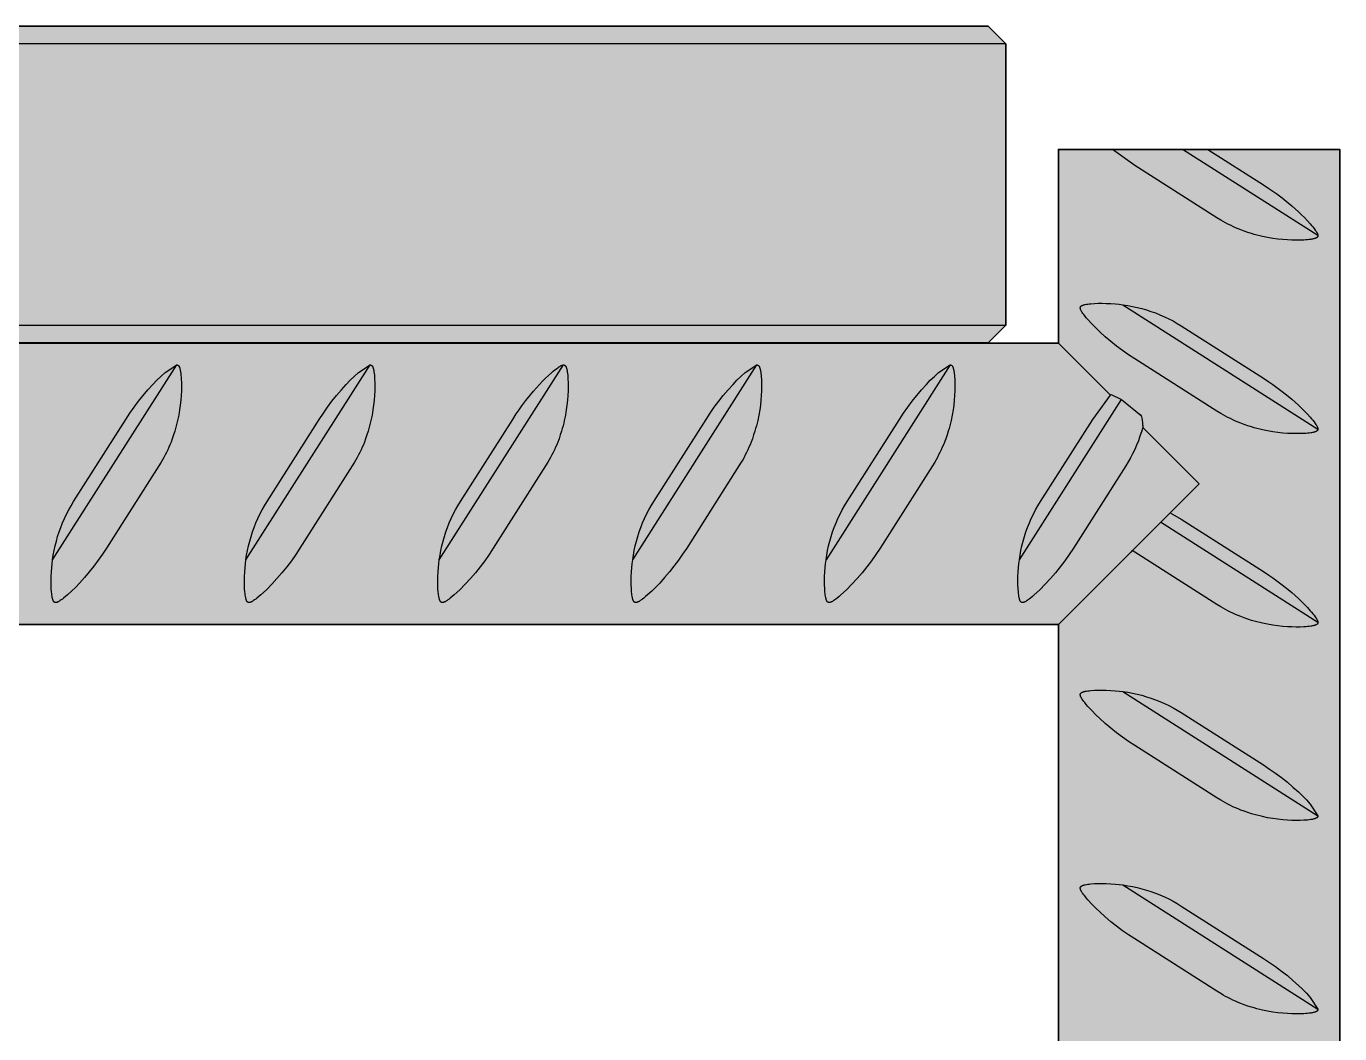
# Model space of a CAD drawing. Header units: millimetres. Extents: x -8 to 1608, y -703 to 404.
# Drawn here: x 1454.6 to 1529.3, y 346.7 to 404 of the extents above; entities that cross this region are included whole.
import ezdxf

# ---------------------------------------------------------------- set-up
doc = ezdxf.new("R2010")
doc.units = ezdxf.units.MM
doc.layers.add('Blocks', color=7, linetype='Continuous')
doc.layers.add('Blocks$Fill', color=7, linetype='Continuous', true_color=0xffffff)
doc.layers.add('Blocks$Inner', color=7, linetype='Continuous', lineweight=25, true_color=0x007f00)
doc.layers.add('Blocks$Outline', color=7, linetype='Continuous', lineweight=35, true_color=0xff3f3f)

# ---------------------------------------------------------------- blocks, each defined once
blk = doc.blocks.new('Rebar Coffee Table Side')
at = {"layer": 'Blocks$Fill'}
h = blk.add_hatch(color=256, dxfattribs=at)
h.paths.add_polyline_path([(94.85, 185.249), (95.1, 184.98), (108.803, 184.98), (550.85, 184.98), (550.85, 4), (550.851, 1.932), (550.855, 1.864), (550.861, 1.795), (550.869, 1.728), (550.879, 1.66), (550.892, 1.593), (550.907, 1.526), (550.924, 1.46), (550.944, 1.395), (550.966, 1.33), (550.99, 1.266), (551.016, 1.203), (551.044, 1.141), (551.074, 1.08), (551.107, 1.02), (551.141, 0.961), (551.178, 0.903), (551.216, 0.847), (551.257, 0.792), (551.299, 0.738), (551.343, 0.686), (551.389, 0.635), (551.436, 0.586), (551.485, 0.538), (551.536, 0.493), (551.588, 0.449), (551.642, 0.406), (551.697, 0.366), (551.753, 0.328), (551.811, 0.291), (551.87, 0.257), (551.93, 0.224), (551.991, 0.194), (552.053, 0.166), (552.116, 0.139), (552.18, 0.115), (552.245, 0.094), (552.311, 0.074), (552.377, 0.057), (552.443, 0.042), (552.51, 0.029), (552.578, 0.019), (552.646, 0.01), (552.714, 0.005), (552.782, 0.001), (552.85, 0), (564.919, 0.001), (564.987, 0.005), (565.055, 0.01), (565.123, 0.019), (565.19, 0.029), (565.257, 0.042), (565.324, 0.057), (565.39, 0.074), (565.455, 0.094), (565.52, 0.115), (565.584, 0.139), (565.647, 0.166), (565.709, 0.194), (565.77, 0.224), (565.83, 0.257), (565.889, 0.291), (565.947, 0.328), (566.004, 0.366), (566.059, 0.406), (566.112, 0.449), (566.165, 0.493), (566.215, 0.538), (566.264, 0.586), (566.312, 0.635), (566.358, 0.686), (566.402, 0.738), (566.444, 0.792), (566.484, 0.847), (566.523, 0.903), (566.559, 0.961), (566.594, 1.02), (566.626, 1.08), (566.656, 1.141), (566.685, 1.203), (566.711, 1.266), (566.735, 1.33), (566.757, 1.395), (566.776, 1.46), (566.793, 1.526), (566.808, 1.593), (566.821, 1.66), (566.832, 1.728), (566.84, 1.795), (566.846, 1.864), (566.849, 1.932), (566.85, 2), (566.85, 397), (559.345, 397), (550.851, 397), (550.85, 385.98), (429.135, 385.98), (428.886, 386), (546.85, 386), (547.85, 387), (547.85, 403), (546.85, 404), (98.85, 404), (97.85, 403), (97.85, 387), (98.85, 386), (216.815, 386), (216.565, 385.98), (95.1, 385.98), (94.851, 385.722), (94.85, 397), (91.783, 397), (87.794, 397), (86.355, 397), (78.85, 397), (78.85, 3), (78.851, 1.932), (78.855, 1.864), (78.861, 1.795), (78.869, 1.728), (78.879, 1.66), (78.892, 1.593), (78.907, 1.526), (78.924, 1.46), (78.944, 1.395), (78.966, 1.33), (78.99, 1.266), (79.016, 1.203), (79.044, 1.141), (79.074, 1.08), (79.107, 1.02), (79.141, 0.961), (79.178, 0.903), (79.216, 0.847), (79.257, 0.792), (79.299, 0.738), (79.343, 0.686), (79.389, 0.635), (79.436, 0.586), (79.485, 0.538), (79.536, 0.493), (79.588, 0.449), (79.642, 0.406), (79.697, 0.366), (79.753, 0.328), (79.811, 0.291), (79.87, 0.257), (79.93, 0.224), (79.991, 0.194), (80.053, 0.166), (80.116, 0.139), (80.18, 0.115), (80.245, 0.094), (80.311, 0.074), (80.377, 0.057), (80.443, 0.042), (80.51, 0.029), (80.578, 0.019), (80.646, 0.01), (80.714, 0.005), (80.782, 0.001), (80.85, 0), (92.919, 0.001), (92.987, 0.005), (93.055, 0.01), (93.123, 0.019), (93.19, 0.029), (93.257, 0.042), (93.324, 0.057), (93.39, 0.074), (93.455, 0.094), (93.52, 0.115), (93.584, 0.139), (93.647, 0.166), (93.709, 0.194), (93.77, 0.224), (93.83, 0.257), (93.889, 0.291), (93.947, 0.328), (94.004, 0.366), (94.059, 0.406), (94.112, 0.449), (94.165, 0.493), (94.215, 0.538), (94.264, 0.586), (94.312, 0.635), (94.358, 0.686), (94.402, 0.738), (94.444, 0.792), (94.484, 0.847), (94.523, 0.903), (94.559, 0.961), (94.594, 1.02), (94.626, 1.08), (94.656, 1.141), (94.685, 1.203), (94.711, 1.266), (94.735, 1.33), (94.757, 1.395), (94.776, 1.46), (94.793, 1.526), (94.808, 1.593), (94.821, 1.66), (94.832, 1.728), (94.84, 1.795), (94.846, 1.864), (94.849, 1.932), (94.85, 2)], flags=0)
h.paths.add_polyline_path([(322.147, 200.98), (95.1, 200.98), (94.851, 200.722), (94.85, 370.247), (95.1, 369.98), (108.803, 369.98), (550.85, 369.98), (550.85, 200.98), (404.73, 200.98), (323.635, 200.98)], flags=0)
at = {"layer": 'Blocks$Inner'}
for p, q in [((565.609, 392.094), (557.907, 397)), ((544.693, 384.74), (537.628, 373.648)), ((555.554, 381.865), (555.403, 381.956)), ((565.609, 370.094), (556.662, 375.793))]:
    blk.add_line(p, q, dxfattribs=at)
for points in [[(97.85, 403), (98.85, 404), (546.85, 404), (547.85, 403)], [(537.668, 373.918), (537.717, 374.187), (537.774, 374.455), (537.841, 374.72), (537.916, 374.983), (538.001, 375.243), (538.093, 375.501), (538.195, 375.755), (538.305, 376.005), (538.423, 376.252), (538.549, 376.495), (538.683, 376.733), (538.826, 376.967), (541.801, 381.637), (542.031, 381.989), (542.271, 382.334), (542.522, 382.671), (542.784, 383), (543.055, 383.32), (543.336, 383.633), (543.559, 383.864), (543.789, 384.089), (544.026, 384.305), (544.693, 384.74), (544.697, 384.74), (544.701, 384.74), (544.705, 384.739), (544.709, 384.739), (544.712, 384.739), (544.716, 384.738), (544.72, 384.738), (544.724, 384.737), (544.728, 384.736), (544.731, 384.735), (544.735, 384.734), (544.738, 384.733), (544.742, 384.732), (544.745, 384.731), (544.749, 384.729), (544.752, 384.728), (544.754, 384.727), (544.756, 384.726), (544.759, 384.724), (544.762, 384.722), (544.766, 384.72), (544.769, 384.718), (544.772, 384.716), (544.775, 384.713), (544.778, 384.711), (544.781, 384.708), (544.784, 384.706), (544.787, 384.703), (544.789, 384.7), (544.792, 384.697), (544.795, 384.695), (544.797, 384.692), (544.8, 384.689), (544.803, 384.685), (544.806, 384.681), (544.809, 384.677), (544.812, 384.673), (544.814, 384.668), (544.817, 384.664), (544.82, 384.66), (544.822, 384.656), (544.827, 384.647), (544.831, 384.638), (544.836, 384.629), (544.84, 384.62), (544.845, 384.607), (544.85, 384.594), (544.854, 384.581), (544.859, 384.568), (544.867, 384.542), (544.874, 384.515), (544.884, 384.472), (544.894, 384.427), (544.902, 384.382), (544.909, 384.337), (544.921, 384.243), (544.932, 384.148), (544.94, 384.045), (544.947, 383.94), (544.956, 383.722), (544.958, 383.495), (544.953, 383.259), (544.941, 383.005), (544.92, 382.74), (544.89, 382.458), (544.852, 382.177), (544.8, 381.878), (544.739, 381.581), (544.703, 381.426), (544.664, 381.272), (544.623, 381.119), (544.578, 380.966), (544.51, 380.753), (544.437, 380.542), (544.365, 380.352), (544.305, 380.202), (544.241, 380.054), (544.175, 379.906), (544.105, 379.76), (544.034, 379.62), (543.961, 379.482), (543.885, 379.345), (543.807, 379.21), (543.674, 378.994), (540.699, 374.323), (540.462, 373.958), (540.212, 373.601), (539.951, 373.252), (539.677, 372.913), (539.393, 372.583), (539.097, 372.264), (538.79, 371.954), (538.473, 371.655), (538.365, 371.562), (538.254, 371.472), (538.187, 371.421), (538.119, 371.372), (538.065, 371.334), (538.037, 371.317), (538.009, 371.299), (537.987, 371.286), (537.963, 371.273), (537.94, 371.261), (537.928, 371.255), (537.916, 371.25), (537.907, 371.246), (537.898, 371.242), (537.888, 371.239), (537.879, 371.235), (537.87, 371.232), (537.86, 371.23), (537.851, 371.227), (537.846, 371.226), (537.841, 371.225), (537.834, 371.224), (537.826, 371.223), (537.823, 371.222), (537.819, 371.222), (537.815, 371.221), (537.811, 371.221), (537.808, 371.221), (537.804, 371.221), (537.8, 371.221), (537.796, 371.221), (537.793, 371.221), (537.789, 371.222), (537.785, 371.222), (537.781, 371.223), (537.778, 371.223), (537.775, 371.224), (537.772, 371.224), (537.768, 371.225), (537.765, 371.226), (537.762, 371.227), (537.759, 371.228), (537.756, 371.229), (537.753, 371.231), (537.75, 371.232), (537.747, 371.233), (537.744, 371.235), (537.741, 371.236), (537.738, 371.238), (537.735, 371.24), (537.732, 371.241), (537.729, 371.243), (537.726, 371.246), (537.723, 371.248), (537.721, 371.25), (537.718, 371.253), (537.715, 371.255), (537.712, 371.258), (537.71, 371.261), (537.707, 371.263), (537.705, 371.266), (537.702, 371.269), (537.7, 371.272), (537.698, 371.275), (537.695, 371.278), (537.691, 371.284), (537.688, 371.288), (537.686, 371.291), (537.683, 371.295), (537.681, 371.299), (537.676, 371.308), (537.672, 371.316), (537.667, 371.324), (537.663, 371.333), (537.66, 371.341), (537.656, 371.35), (537.651, 371.362), (537.647, 371.373), (537.643, 371.385), (537.639, 371.397), (537.632, 371.421), (537.625, 371.445), (537.619, 371.472), (537.613, 371.5), (537.598, 371.578), (537.586, 371.656), (537.576, 371.734), (537.568, 371.812), (537.552, 372.021), (537.544, 372.238), (537.542, 372.465), (537.546, 372.701), (537.559, 372.961), (537.579, 373.221), (537.601, 373.434), (537.628, 373.648)]]:
    blk.add_lwpolyline(points, close=True, dxfattribs=at)
for points in [[(547.85, 403), (547.85, 387), (546.85, 386), (98.85, 386), (427.887, 386), (98.85, 386), (97.85, 387), (547.85, 387)], [(559.345, 397), (557.907, 397), (553.917, 397), (550.851, 397), (550.85, 385.98), (404.73, 385.98), (338.73, 385.98), (272.73, 385.98)], [(566.85, 4), (566.85, 397), (559.345, 397), (562.507, 394.986), (562.824, 394.779), (563.051, 394.623), (563.275, 394.463), (563.581, 394.233), (563.916, 393.966), (564.119, 393.794), (564.313, 393.624), (564.503, 393.451), (564.677, 393.284), (564.847, 393.114), (565.013, 392.939), (565.175, 392.76), (565.249, 392.674), (565.321, 392.587), (565.391, 392.497), (565.459, 392.406), (565.493, 392.357), (565.509, 392.333), (565.524, 392.309), (565.537, 392.288), (565.549, 392.267), (565.56, 392.245), (565.571, 392.223), (565.579, 392.206), (565.583, 392.197), (565.587, 392.188), (565.59, 392.18), (565.594, 392.171), (565.597, 392.162), (565.599, 392.152), (565.601, 392.145), (565.603, 392.138), (565.605, 392.131), (565.606, 392.123), (565.608, 392.116), (565.608, 392.112), (565.609, 392.109), (565.609, 392.105), (565.609, 392.101), (565.609, 392.098), (565.609, 392.094), (565.61, 392.09), (565.609, 392.086), (565.609, 392.082), (565.609, 392.078), (565.609, 392.074), (565.608, 392.07), (565.608, 392.067), (565.607, 392.063), (565.606, 392.059), (565.605, 392.056), (565.604, 392.052), (565.603, 392.048), (565.602, 392.045), (565.601, 392.041), (565.599, 392.038), (565.598, 392.035), (565.597, 392.033), (565.596, 392.031), (565.594, 392.028), (565.592, 392.024), (565.59, 392.021), (565.588, 392.018), (565.586, 392.015), (565.583, 392.012), (565.581, 392.009), (565.578, 392.006), (565.576, 392.003), (565.573, 392), (565.57, 391.997), (565.567, 391.995), (565.565, 391.992), (565.562, 391.99), (565.559, 391.987), (565.555, 391.984), (565.551, 391.981), (565.547, 391.978), (565.543, 391.975), (565.538, 391.972), (565.534, 391.97), (565.53, 391.967), (565.526, 391.965), (565.517, 391.96), (565.508, 391.955), (565.499, 391.951), (565.49, 391.947), (565.477, 391.942), (565.464, 391.937), (565.451, 391.932), (565.438, 391.928), (565.412, 391.92), (565.385, 391.913), (565.342, 391.902), (565.297, 391.893), (565.252, 391.885), (565.207, 391.878), (565.113, 391.865), (565.018, 391.855), (564.915, 391.846), (564.81, 391.84), (564.592, 391.831), (564.365, 391.829), (564.129, 391.834), (563.875, 391.846), (563.61, 391.866), (563.328, 391.896), (563.047, 391.935), (562.748, 391.986), (562.451, 392.047), (562.296, 392.083), (562.142, 392.122), (561.989, 392.164), (561.836, 392.209), (561.623, 392.276), (561.412, 392.35), (561.222, 392.421), (561.072, 392.482), (560.924, 392.545), (560.776, 392.612), (560.63, 392.682), (560.49, 392.752), (560.352, 392.825), (560.215, 392.901), (560.08, 392.98), (559.864, 393.113), (555.193, 396.088), (553.917, 397)], [(554.518, 388.159), (554.788, 388.119), (555.057, 388.07), (555.325, 388.012), (555.59, 387.946), (555.853, 387.87), (556.113, 387.786), (556.371, 387.693), (556.625, 387.592), (556.875, 387.482), (557.122, 387.364), (557.365, 387.238), (557.603, 387.103), (557.837, 386.961), (562.507, 383.986), (562.824, 383.779), (563.051, 383.623), (563.275, 383.463), (563.581, 383.233), (563.916, 382.966), (564.119, 382.794), (564.313, 382.624), (564.503, 382.451), (564.677, 382.284), (564.847, 382.114), (565.013, 381.939), (565.175, 381.76), (565.249, 381.674), (565.321, 381.587), (565.391, 381.497), (565.459, 381.406), (565.493, 381.357), (565.509, 381.333), (565.524, 381.309), (565.537, 381.288), (565.549, 381.267), (565.56, 381.245), (565.571, 381.223), (565.579, 381.206), (565.583, 381.197), (565.587, 381.188), (565.59, 381.18), (565.594, 381.171), (565.597, 381.162), (565.599, 381.152), (565.601, 381.145), (565.603, 381.138), (565.605, 381.131), (565.606, 381.123), (565.608, 381.116), (565.608, 381.112), (565.609, 381.109), (565.609, 381.105), (565.609, 381.101), (565.609, 381.098), (565.609, 381.094), (565.61, 381.09), (565.609, 381.086), (565.609, 381.082), (565.609, 381.078), (565.609, 381.074), (565.608, 381.07), (565.608, 381.067), (565.607, 381.063), (565.606, 381.059), (565.605, 381.056), (565.604, 381.052), (565.603, 381.048), (565.602, 381.045), (565.601, 381.041), (565.599, 381.038), (565.598, 381.035), (565.597, 381.033), (565.596, 381.031), (565.594, 381.028), (565.592, 381.024), (565.59, 381.021), (565.588, 381.018), (565.586, 381.015), (565.583, 381.012), (565.581, 381.009), (565.578, 381.006), (565.576, 381.003), (565.573, 381), (565.57, 380.997), (565.567, 380.995), (565.565, 380.992), (565.562, 380.99), (565.559, 380.987), (565.555, 380.984), (565.551, 380.981), (565.547, 380.978), (565.543, 380.975), (565.538, 380.972), (565.534, 380.97), (565.53, 380.967), (565.526, 380.965), (565.517, 380.96), (565.508, 380.955), (565.499, 380.951), (565.49, 380.947), (565.477, 380.942), (565.464, 380.937), (565.451, 380.932), (565.438, 380.928), (565.412, 380.92), (565.385, 380.913), (565.342, 380.902), (565.297, 380.893), (565.252, 380.885), (565.207, 380.878), (565.113, 380.865), (565.018, 380.855), (564.915, 380.846), (564.81, 380.84), (564.592, 380.831), (564.365, 380.829), (564.129, 380.834), (563.875, 380.846), (563.61, 380.866), (563.328, 380.896), (563.047, 380.935), (562.748, 380.986), (562.451, 381.047), (562.296, 381.083), (562.142, 381.122), (561.989, 381.164), (561.836, 381.209), (561.623, 381.276), (561.412, 381.35), (561.222, 381.421), (561.072, 381.482), (560.924, 381.545), (560.776, 381.612), (560.63, 381.682), (560.49, 381.752), (560.352, 381.825), (560.215, 381.901), (560.08, 381.98), (559.864, 382.113), (555.193, 385.088), (554.841, 385.318), (554.497, 385.558), (554.16, 385.81), (553.831, 386.071), (553.51, 386.342), (553.198, 386.624), (552.966, 386.846), (552.742, 387.076), (552.525, 387.314), (552.432, 387.422), (552.342, 387.533), (552.291, 387.6), (552.242, 387.668), (552.204, 387.722), (552.187, 387.749), (552.169, 387.777), (552.156, 387.8), (552.143, 387.823), (552.131, 387.847), (552.125, 387.859), (552.12, 387.871), (552.116, 387.88), (552.112, 387.889), (552.109, 387.898), (552.105, 387.908), (552.102, 387.917), (552.1, 387.926), (552.097, 387.936), (552.096, 387.941), (552.095, 387.946), (552.094, 387.953), (552.093, 387.96), (552.092, 387.964), (552.092, 387.968), (552.091, 387.972), (552.091, 387.975), (552.091, 387.979), (552.091, 387.983), (552.091, 387.987), (552.091, 387.99), (552.091, 387.994), (552.092, 387.998), (552.092, 388.002), (552.092, 388.005), (552.093, 388.009), (552.094, 388.012), (552.094, 388.015), (552.095, 388.018), (552.096, 388.021), (552.097, 388.025), (552.098, 388.028), (552.099, 388.031), (552.101, 388.034), (552.102, 388.037), (552.103, 388.04), (552.105, 388.043), (552.106, 388.046), (552.108, 388.049), (552.11, 388.052), (552.111, 388.054), (552.113, 388.057), (552.116, 388.06), (552.118, 388.063), (552.12, 388.066), (552.123, 388.069), (552.125, 388.072), (552.128, 388.074), (552.13, 388.077), (552.133, 388.08), (552.136, 388.082), (552.139, 388.084), (552.142, 388.087), (552.145, 388.089), (552.148, 388.091), (552.154, 388.096), (552.157, 388.099), (552.161, 388.101), (552.165, 388.104), (552.169, 388.106), (552.178, 388.111), (552.186, 388.115), (552.194, 388.119), (552.203, 388.123), (552.211, 388.127), (552.22, 388.131), (552.232, 388.135), (552.243, 388.14), (552.255, 388.144), (552.267, 388.148), (552.291, 388.155), (552.315, 388.161), (552.342, 388.168), (552.37, 388.174), (552.448, 388.189), (552.526, 388.201), (552.604, 388.211), (552.682, 388.219), (552.891, 388.235), (553.108, 388.243), (553.335, 388.245), (553.571, 388.24), (553.831, 388.228), (554.091, 388.208), (554.304, 388.186), (554.518, 388.159), (565.609, 381.094)], [(553.804, 383.026), (553.319, 383.512), (552.591, 384.239), (550.85, 385.98)], [(272.73, 369.98), (338.73, 369.98), (404.73, 369.98), (550.85, 369.98), (550.85, 200.98), (404.73, 200.98), (338.73, 200.98), (272.73, 200.98)], [(493.628, 373.648), (493.668, 373.918), (493.717, 374.187), (493.774, 374.455), (493.841, 374.72), (493.916, 374.983), (494.001, 375.243), (494.093, 375.501), (494.195, 375.755), (494.305, 376.005), (494.423, 376.252), (494.549, 376.495), (494.683, 376.733), (494.826, 376.967), (497.801, 381.637), (498.031, 381.989), (498.271, 382.334), (498.522, 382.671), (498.784, 383), (499.055, 383.32), (499.336, 383.633), (499.559, 383.864), (499.789, 384.089), (500.026, 384.305), (500.693, 384.74), (500.697, 384.74), (500.701, 384.74), (500.705, 384.739), (500.709, 384.739), (500.712, 384.739), (500.716, 384.738), (500.72, 384.738), (500.724, 384.737), (500.728, 384.736), (500.731, 384.735), (500.735, 384.734), (500.738, 384.733), (500.742, 384.732), (500.745, 384.731), (500.749, 384.729), (500.752, 384.728), (500.754, 384.727), (500.756, 384.726), (500.759, 384.724), (500.762, 384.722), (500.766, 384.72), (500.769, 384.718), (500.772, 384.716), (500.775, 384.713), (500.778, 384.711), (500.781, 384.708), (500.784, 384.706), (500.787, 384.703), (500.789, 384.7), (500.792, 384.697), (500.795, 384.695), (500.797, 384.692), (500.8, 384.689), (500.803, 384.685), (500.806, 384.681), (500.809, 384.677), (500.812, 384.673), (500.814, 384.668), (500.817, 384.664), (500.82, 384.66), (500.822, 384.656), (500.827, 384.647), (500.831, 384.638), (500.836, 384.629), (500.84, 384.62), (500.845, 384.607), (500.85, 384.594), (500.854, 384.581), (500.859, 384.568), (500.867, 384.542), (500.874, 384.515), (500.884, 384.472), (500.894, 384.427), (500.902, 384.382), (500.909, 384.337), (500.921, 384.243), (500.932, 384.148), (500.94, 384.045), (500.947, 383.94), (500.956, 383.722), (500.958, 383.495), (500.953, 383.259), (500.941, 383.005), (500.92, 382.74), (500.89, 382.458), (500.852, 382.177), (500.8, 381.878), (500.739, 381.581), (500.703, 381.426), (500.664, 381.272), (500.623, 381.119), (500.578, 380.966), (500.51, 380.753), (500.437, 380.542), (500.365, 380.352), (500.305, 380.202), (500.241, 380.054), (500.175, 379.906), (500.105, 379.76), (500.034, 379.62), (499.961, 379.482), (499.885, 379.345), (499.807, 379.21), (499.674, 378.994), (496.699, 374.323), (496.469, 373.971), (496.228, 373.627), (495.977, 373.29), (495.716, 372.961), (495.444, 372.64), (495.163, 372.328), (494.941, 372.096), (494.71, 371.872), (494.473, 371.655), (494.365, 371.562), (494.254, 371.472), (494.187, 371.421), (494.119, 371.372), (494.065, 371.334), (494.037, 371.317), (494.009, 371.299), (493.987, 371.286), (493.963, 371.273), (493.94, 371.261), (493.928, 371.255), (493.916, 371.25), (493.907, 371.246), (493.898, 371.242), (493.888, 371.239), (493.879, 371.235), (493.87, 371.232), (493.86, 371.23), (493.851, 371.227), (493.846, 371.226), (493.841, 371.225), (493.834, 371.224), (493.826, 371.223), (493.823, 371.222), (493.819, 371.222), (493.815, 371.221), (493.811, 371.221), (493.808, 371.221), (493.804, 371.221), (493.8, 371.221), (493.796, 371.221), (493.793, 371.221), (493.789, 371.222), (493.785, 371.222), (493.781, 371.223), (493.778, 371.223), (493.775, 371.224), (493.772, 371.224), (493.768, 371.225), (493.765, 371.226), (493.762, 371.227), (493.759, 371.228), (493.756, 371.229), (493.753, 371.231), (493.75, 371.232), (493.747, 371.233), (493.744, 371.235), (493.741, 371.236), (493.738, 371.238), (493.735, 371.24), (493.732, 371.241), (493.729, 371.243), (493.726, 371.246), (493.723, 371.248), (493.721, 371.25), (493.718, 371.253), (493.715, 371.255), (493.712, 371.258), (493.71, 371.261), (493.707, 371.263), (493.705, 371.266), (493.702, 371.269), (493.7, 371.272), (493.698, 371.275), (493.695, 371.278), (493.691, 371.284), (493.688, 371.288), (493.686, 371.291), (493.683, 371.295), (493.681, 371.299), (493.676, 371.308), (493.672, 371.316), (493.667, 371.324), (493.663, 371.333), (493.66, 371.341), (493.656, 371.35), (493.651, 371.362), (493.647, 371.373), (493.643, 371.385), (493.639, 371.397), (493.632, 371.421), (493.625, 371.445), (493.619, 371.472), (493.613, 371.5), (493.598, 371.578), (493.586, 371.656), (493.576, 371.734), (493.568, 371.812), (493.552, 372.021), (493.544, 372.238), (493.542, 372.465), (493.546, 372.701), (493.559, 372.961), (493.579, 373.221), (493.601, 373.434), (493.628, 373.648), (500.693, 384.74)], [(504.628, 373.648), (504.668, 373.918), (504.717, 374.187), (504.774, 374.455), (504.841, 374.72), (504.916, 374.983), (505.001, 375.243), (505.093, 375.501), (505.195, 375.755), (505.305, 376.005), (505.423, 376.252), (505.549, 376.495), (505.683, 376.733), (505.826, 376.967), (508.801, 381.637), (509.031, 381.989), (509.271, 382.334), (509.522, 382.671), (509.784, 383), (510.055, 383.32), (510.336, 383.633), (510.559, 383.864), (510.789, 384.089), (511.026, 384.305), (511.693, 384.74), (511.697, 384.74), (511.701, 384.74), (511.705, 384.739), (511.709, 384.739), (511.712, 384.739), (511.716, 384.738), (511.72, 384.738), (511.724, 384.737), (511.728, 384.736), (511.731, 384.735), (511.735, 384.734), (511.738, 384.733), (511.742, 384.732), (511.745, 384.731), (511.749, 384.729), (511.752, 384.728), (511.754, 384.727), (511.756, 384.726), (511.759, 384.724), (511.762, 384.722), (511.766, 384.72), (511.769, 384.718), (511.772, 384.716), (511.775, 384.713), (511.778, 384.711), (511.781, 384.708), (511.784, 384.706), (511.787, 384.703), (511.789, 384.7), (511.792, 384.697), (511.795, 384.695), (511.797, 384.692), (511.8, 384.689), (511.803, 384.685), (511.806, 384.681), (511.809, 384.677), (511.812, 384.673), (511.814, 384.668), (511.817, 384.664), (511.82, 384.66), (511.822, 384.656), (511.827, 384.647), (511.831, 384.638), (511.836, 384.629), (511.84, 384.62), (511.845, 384.607), (511.85, 384.594), (511.854, 384.581), (511.859, 384.568), (511.867, 384.542), (511.874, 384.515), (511.884, 384.472), (511.894, 384.427), (511.902, 384.382), (511.909, 384.337), (511.921, 384.243), (511.932, 384.148), (511.94, 384.045), (511.947, 383.94), (511.956, 383.722), (511.958, 383.495), (511.953, 383.259), (511.941, 383.005), (511.92, 382.74), (511.89, 382.458), (511.852, 382.177), (511.8, 381.878), (511.739, 381.581), (511.703, 381.426), (511.664, 381.272), (511.623, 381.119), (511.578, 380.966), (511.51, 380.753), (511.437, 380.542), (511.365, 380.352), (511.305, 380.202), (511.241, 380.054), (511.175, 379.906), (511.105, 379.76), (511.034, 379.62), (510.961, 379.482), (510.885, 379.345), (510.807, 379.21), (510.674, 378.994), (507.699, 374.323), (507.462, 373.958), (507.212, 373.601), (506.951, 373.252), (506.677, 372.913), (506.393, 372.583), (506.097, 372.264), (505.79, 371.954), (505.473, 371.655), (505.365, 371.562), (505.254, 371.472), (505.187, 371.421), (505.119, 371.372), (505.065, 371.334), (505.037, 371.317), (505.009, 371.299), (504.987, 371.286), (504.963, 371.273), (504.94, 371.261), (504.928, 371.255), (504.916, 371.25), (504.907, 371.246), (504.898, 371.242), (504.888, 371.239), (504.879, 371.235), (504.87, 371.232), (504.86, 371.23), (504.851, 371.227), (504.846, 371.226), (504.841, 371.225), (504.834, 371.224), (504.826, 371.223), (504.823, 371.222), (504.819, 371.222), (504.815, 371.221), (504.811, 371.221), (504.808, 371.221), (504.804, 371.221), (504.8, 371.221), (504.796, 371.221), (504.793, 371.221), (504.789, 371.222), (504.785, 371.222), (504.781, 371.223), (504.778, 371.223), (504.775, 371.224), (504.772, 371.224), (504.768, 371.225), (504.765, 371.226), (504.762, 371.227), (504.759, 371.228), (504.756, 371.229), (504.753, 371.231), (504.75, 371.232), (504.747, 371.233), (504.744, 371.235), (504.741, 371.236), (504.738, 371.238), (504.735, 371.24), (504.732, 371.241), (504.729, 371.243), (504.726, 371.246), (504.723, 371.248), (504.721, 371.25), (504.718, 371.253), (504.715, 371.255), (504.712, 371.258), (504.71, 371.261), (504.707, 371.263), (504.705, 371.266), (504.702, 371.269), (504.7, 371.272), (504.698, 371.275), (504.695, 371.278), (504.691, 371.284), (504.688, 371.288), (504.686, 371.291), (504.683, 371.295), (504.681, 371.299), (504.676, 371.308), (504.672, 371.316), (504.667, 371.324), (504.663, 371.333), (504.66, 371.341), (504.656, 371.35), (504.651, 371.362), (504.647, 371.373), (504.643, 371.385), (504.639, 371.397), (504.632, 371.421), (504.625, 371.445), (504.619, 371.472), (504.613, 371.5), (504.598, 371.578), (504.586, 371.656), (504.576, 371.734), (504.568, 371.812), (504.552, 372.021), (504.544, 372.238), (504.542, 372.465), (504.546, 372.701), (504.559, 372.961), (504.579, 373.221), (504.601, 373.434), (504.628, 373.648), (511.693, 384.74)], [(515.628, 373.648), (515.668, 373.918), (515.717, 374.187), (515.774, 374.455), (515.841, 374.72), (515.916, 374.983), (516.001, 375.243), (516.093, 375.501), (516.195, 375.755), (516.305, 376.005), (516.423, 376.252), (516.549, 376.495), (516.683, 376.733), (516.826, 376.967), (519.801, 381.637), (520.008, 381.954), (520.164, 382.181), (520.324, 382.405), (520.554, 382.711), (520.821, 383.046), (520.992, 383.249), (521.162, 383.443), (521.336, 383.633), (521.503, 383.807), (521.673, 383.977), (521.848, 384.144), (522.026, 384.305), (522.112, 384.379), (522.2, 384.451), (522.289, 384.521), (522.38, 384.589), (522.43, 384.623), (522.454, 384.639), (522.478, 384.654), (522.499, 384.667), (522.52, 384.679), (522.542, 384.69), (522.563, 384.701), (522.581, 384.709), (522.589, 384.713), (522.598, 384.717), (522.607, 384.72), (522.616, 384.724), (522.625, 384.727), (522.634, 384.729), (522.641, 384.731), (522.649, 384.733), (522.656, 384.735), (522.663, 384.736), (522.671, 384.738), (522.674, 384.738), (522.678, 384.739), (522.682, 384.739), (522.685, 384.739), (522.689, 384.739), (522.693, 384.74), (522.697, 384.74), (522.701, 384.74), (522.705, 384.739), (522.709, 384.739), (522.712, 384.739), (522.716, 384.738), (522.72, 384.738), (522.724, 384.737), (522.728, 384.736), (522.731, 384.735), (522.735, 384.734), (522.738, 384.733), (522.742, 384.732), (522.745, 384.731), (522.749, 384.729), (522.752, 384.728), (522.754, 384.727), (522.756, 384.726), (522.759, 384.724), (522.762, 384.722), (522.766, 384.72), (522.769, 384.718), (522.772, 384.716), (522.775, 384.713), (522.778, 384.711), (522.781, 384.708), (522.784, 384.706), (522.787, 384.703), (522.789, 384.7), (522.792, 384.697), (522.795, 384.695), (522.797, 384.692), (522.8, 384.689), (522.803, 384.685), (522.806, 384.681), (522.809, 384.677), (522.812, 384.673), (522.814, 384.668), (522.817, 384.664), (522.82, 384.66), (522.822, 384.656), (522.827, 384.647), (522.831, 384.638), (522.836, 384.629), (522.84, 384.62), (522.845, 384.607), (522.85, 384.594), (522.854, 384.581), (522.859, 384.568), (522.867, 384.542), (522.874, 384.515), (522.884, 384.472), (522.894, 384.427), (522.902, 384.382), (522.909, 384.337), (522.921, 384.243), (522.932, 384.148), (522.94, 384.045), (522.947, 383.94), (522.956, 383.722), (522.958, 383.495), (522.953, 383.259), (522.941, 383.005), (522.92, 382.74), (522.89, 382.458), (522.852, 382.177), (522.8, 381.878), (522.739, 381.581), (522.703, 381.426), (522.664, 381.272), (522.623, 381.119), (522.578, 380.966), (522.51, 380.753), (522.437, 380.542), (522.365, 380.352), (522.305, 380.202), (522.241, 380.054), (522.175, 379.906), (522.105, 379.76), (522.034, 379.62), (521.961, 379.482), (521.885, 379.345), (521.807, 379.21), (521.674, 378.994), (518.699, 374.323), (518.462, 373.958), (518.212, 373.601), (517.951, 373.252), (517.677, 372.913), (517.393, 372.583), (517.097, 372.264), (516.79, 371.954), (516.473, 371.655), (516.365, 371.562), (516.254, 371.472), (516.187, 371.421), (516.119, 371.372), (516.065, 371.334), (516.037, 371.317), (516.009, 371.299), (515.987, 371.286), (515.963, 371.273), (515.94, 371.261), (515.928, 371.255), (515.916, 371.25), (515.907, 371.246), (515.898, 371.242), (515.888, 371.239), (515.879, 371.235), (515.87, 371.232), (515.86, 371.23), (515.851, 371.227), (515.846, 371.226), (515.841, 371.225), (515.834, 371.224), (515.826, 371.223), (515.823, 371.222), (515.819, 371.222), (515.815, 371.221), (515.811, 371.221), (515.808, 371.221), (515.804, 371.221), (515.8, 371.221), (515.796, 371.221), (515.793, 371.221), (515.789, 371.222), (515.785, 371.222), (515.781, 371.223), (515.778, 371.223), (515.775, 371.224), (515.772, 371.224), (515.768, 371.225), (515.765, 371.226), (515.762, 371.227), (515.759, 371.228), (515.756, 371.229), (515.753, 371.231), (515.75, 371.232), (515.747, 371.233), (515.744, 371.235), (515.741, 371.236), (515.738, 371.238), (515.735, 371.24), (515.732, 371.241), (515.729, 371.243), (515.726, 371.246), (515.723, 371.248), (515.721, 371.25), (515.718, 371.253), (515.715, 371.255), (515.712, 371.258), (515.71, 371.261), (515.707, 371.263), (515.705, 371.266), (515.702, 371.269), (515.7, 371.272), (515.698, 371.275), (515.695, 371.278), (515.691, 371.284), (515.688, 371.288), (515.686, 371.291), (515.683, 371.295), (515.681, 371.299), (515.676, 371.308), (515.672, 371.316), (515.667, 371.324), (515.663, 371.333), (515.66, 371.341), (515.656, 371.35), (515.651, 371.362), (515.647, 371.373), (515.643, 371.385), (515.639, 371.397), (515.632, 371.421), (515.625, 371.445), (515.619, 371.472), (515.613, 371.5), (515.598, 371.578), (515.586, 371.656), (515.576, 371.734), (515.568, 371.812), (515.552, 372.021), (515.544, 372.238), (515.542, 372.465), (515.546, 372.701), (515.559, 372.961), (515.579, 373.221), (515.601, 373.434), (515.628, 373.648), (522.693, 384.74)], [(526.628, 373.648), (526.668, 373.918), (526.717, 374.187), (526.774, 374.455), (526.841, 374.72), (526.916, 374.983), (527.001, 375.243), (527.093, 375.501), (527.195, 375.755), (527.305, 376.005), (527.423, 376.252), (527.549, 376.495), (527.683, 376.733), (527.826, 376.967), (530.801, 381.637), (531.031, 381.989), (531.271, 382.334), (531.522, 382.671), (531.784, 383), (532.055, 383.32), (532.336, 383.633), (532.559, 383.864), (532.789, 384.089), (533.026, 384.305), (533.693, 384.74), (533.697, 384.74), (533.701, 384.74), (533.705, 384.739), (533.709, 384.739), (533.712, 384.739), (533.716, 384.738), (533.72, 384.738), (533.724, 384.737), (533.728, 384.736), (533.731, 384.735), (533.735, 384.734), (533.738, 384.733), (533.742, 384.732), (533.745, 384.731), (533.749, 384.729), (533.752, 384.728), (533.754, 384.727), (533.756, 384.726), (533.759, 384.724), (533.762, 384.722), (533.766, 384.72), (533.769, 384.718), (533.772, 384.716), (533.775, 384.713), (533.778, 384.711), (533.781, 384.708), (533.784, 384.706), (533.787, 384.703), (533.789, 384.7), (533.792, 384.697), (533.795, 384.695), (533.797, 384.692), (533.8, 384.689), (533.803, 384.685), (533.806, 384.681), (533.809, 384.677), (533.812, 384.673), (533.814, 384.668), (533.817, 384.664), (533.82, 384.66), (533.822, 384.656), (533.827, 384.647), (533.831, 384.638), (533.836, 384.629), (533.84, 384.62), (533.845, 384.607), (533.85, 384.594), (533.854, 384.581), (533.859, 384.568), (533.867, 384.542), (533.874, 384.515), (533.884, 384.472), (533.894, 384.427), (533.902, 384.382), (533.909, 384.337), (533.921, 384.243), (533.932, 384.148), (533.94, 384.045), (533.947, 383.94), (533.956, 383.722), (533.958, 383.495), (533.953, 383.259), (533.941, 383.005), (533.92, 382.74), (533.89, 382.458), (533.852, 382.177), (533.8, 381.878), (533.739, 381.581), (533.703, 381.426), (533.664, 381.272), (533.623, 381.119), (533.578, 380.966), (533.51, 380.753), (533.437, 380.542), (533.365, 380.352), (533.305, 380.202), (533.241, 380.054), (533.175, 379.906), (533.105, 379.76), (533.034, 379.62), (532.961, 379.482), (532.885, 379.345), (532.807, 379.21), (532.674, 378.994), (529.699, 374.323), (529.469, 373.971), (529.228, 373.627), (528.977, 373.29), (528.716, 372.961), (528.444, 372.64), (528.163, 372.328), (527.941, 372.096), (527.71, 371.872), (527.473, 371.655), (527.365, 371.562), (527.254, 371.472), (527.187, 371.421), (527.119, 371.372), (527.065, 371.334), (527.037, 371.317), (527.009, 371.299), (526.987, 371.286), (526.963, 371.273), (526.94, 371.261), (526.928, 371.255), (526.916, 371.25), (526.907, 371.246), (526.898, 371.242), (526.888, 371.239), (526.879, 371.235), (526.87, 371.232), (526.86, 371.23), (526.851, 371.227), (526.846, 371.226), (526.841, 371.225), (526.834, 371.224), (526.826, 371.223), (526.823, 371.222), (526.819, 371.222), (526.815, 371.221), (526.811, 371.221), (526.808, 371.221), (526.804, 371.221), (526.8, 371.221), (526.796, 371.221), (526.793, 371.221), (526.789, 371.222), (526.785, 371.222), (526.781, 371.223), (526.778, 371.223), (526.775, 371.224), (526.772, 371.224), (526.768, 371.225), (526.765, 371.226), (526.762, 371.227), (526.759, 371.228), (526.756, 371.229), (526.753, 371.231), (526.75, 371.232), (526.747, 371.233), (526.744, 371.235), (526.741, 371.236), (526.738, 371.238), (526.735, 371.24), (526.732, 371.241), (526.729, 371.243), (526.726, 371.246), (526.723, 371.248), (526.721, 371.25), (526.718, 371.253), (526.715, 371.255), (526.712, 371.258), (526.71, 371.261), (526.707, 371.263), (526.705, 371.266), (526.702, 371.269), (526.7, 371.272), (526.698, 371.275), (526.695, 371.278), (526.691, 371.284), (526.688, 371.288), (526.686, 371.291), (526.683, 371.295), (526.681, 371.299), (526.676, 371.308), (526.672, 371.316), (526.667, 371.324), (526.663, 371.333), (526.66, 371.341), (526.656, 371.35), (526.651, 371.362), (526.647, 371.373), (526.643, 371.385), (526.639, 371.397), (526.632, 371.421), (526.625, 371.445), (526.619, 371.472), (526.613, 371.5), (526.598, 371.578), (526.586, 371.656), (526.576, 371.734), (526.568, 371.812), (526.552, 372.021), (526.544, 372.238), (526.542, 372.465), (526.546, 372.701), (526.559, 372.961), (526.579, 373.221), (526.601, 373.434), (526.628, 373.648), (533.693, 384.74)], [(550.85, 369.98), (553.352, 372.482), (558.85, 377.98), (555.642, 381.188), (555.568, 380.931), (555.485, 380.677), (555.394, 380.425), (555.295, 380.177), (555.187, 379.932), (555.07, 379.691), (554.946, 379.454), (554.814, 379.222), (554.674, 378.994), (551.699, 374.323), (551.462, 373.958), (551.212, 373.601), (550.951, 373.252), (550.677, 372.913), (550.393, 372.583), (550.097, 372.264), (549.79, 371.954), (549.473, 371.655), (549.365, 371.562), (549.254, 371.472), (549.187, 371.421), (549.119, 371.372), (549.065, 371.334), (549.037, 371.317), (549.009, 371.299), (548.987, 371.286), (548.963, 371.273), (548.94, 371.261), (548.928, 371.255), (548.916, 371.25), (548.907, 371.246), (548.898, 371.242), (548.888, 371.239), (548.879, 371.235), (548.87, 371.232), (548.86, 371.23), (548.851, 371.227), (548.846, 371.226), (548.841, 371.225), (548.834, 371.224), (548.826, 371.223), (548.823, 371.222), (548.819, 371.222), (548.815, 371.221), (548.811, 371.221), (548.808, 371.221), (548.804, 371.221), (548.8, 371.221), (548.796, 371.221), (548.793, 371.221), (548.789, 371.222), (548.785, 371.222), (548.781, 371.223), (548.778, 371.223), (548.775, 371.224), (548.772, 371.224), (548.768, 371.225), (548.765, 371.226), (548.762, 371.227), (548.759, 371.228), (548.756, 371.229), (548.753, 371.231), (548.75, 371.232), (548.747, 371.233), (548.744, 371.235), (548.741, 371.236), (548.738, 371.238), (548.735, 371.24), (548.732, 371.241), (548.729, 371.243), (548.726, 371.246), (548.723, 371.248), (548.721, 371.25), (548.718, 371.253), (548.715, 371.255), (548.712, 371.258), (548.71, 371.261), (548.707, 371.263), (548.705, 371.266), (548.702, 371.269), (548.7, 371.272), (548.698, 371.275), (548.695, 371.278), (548.691, 371.284), (548.688, 371.288), (548.686, 371.291), (548.683, 371.295), (548.681, 371.299), (548.676, 371.308), (548.672, 371.316), (548.667, 371.324), (548.663, 371.333), (548.66, 371.341), (548.656, 371.35), (548.651, 371.362), (548.647, 371.373), (548.643, 371.385), (548.639, 371.397), (548.632, 371.421), (548.625, 371.445), (548.619, 371.472), (548.613, 371.5), (548.598, 371.578), (548.586, 371.656), (548.576, 371.734), (548.568, 371.812), (548.552, 372.021), (548.544, 372.238), (548.542, 372.465), (548.546, 372.701), (548.559, 372.961), (548.579, 373.221), (548.601, 373.434), (548.628, 373.648), (554.44, 382.772)], [(548.628, 373.648), (548.668, 373.918), (548.717, 374.187), (548.774, 374.455), (548.841, 374.72), (548.916, 374.983), (549.001, 375.243), (549.093, 375.501), (549.195, 375.755), (549.305, 376.005), (549.423, 376.252), (549.549, 376.495), (549.683, 376.733), (549.826, 376.967), (552.801, 381.637), (553.804, 383.026), (553.829, 383.039), (553.853, 383.052), (554.44, 382.772), (555.554, 381.865), (555.573, 381.791), (555.59, 381.717), (555.605, 381.642), (555.617, 381.567), (555.627, 381.492), (555.634, 381.416), (555.639, 381.34), (555.642, 381.265), (555.642, 381.188)], [(557.198, 376.328), (557.837, 375.961), (562.507, 372.986), (562.824, 372.779), (563.051, 372.623), (563.275, 372.463), (563.581, 372.233), (563.916, 371.966), (564.119, 371.794), (564.313, 371.624), (564.503, 371.451), (564.677, 371.284), (564.847, 371.114), (565.013, 370.939), (565.175, 370.76), (565.249, 370.674), (565.321, 370.587), (565.391, 370.497), (565.459, 370.406), (565.493, 370.357), (565.509, 370.333), (565.524, 370.309), (565.537, 370.288), (565.549, 370.267), (565.56, 370.245), (565.571, 370.223), (565.579, 370.206), (565.583, 370.197), (565.587, 370.188), (565.59, 370.18), (565.594, 370.171), (565.597, 370.162), (565.599, 370.152), (565.601, 370.145), (565.603, 370.138), (565.605, 370.131), (565.606, 370.123), (565.608, 370.116), (565.608, 370.112), (565.609, 370.109), (565.609, 370.105), (565.609, 370.101), (565.609, 370.098), (565.609, 370.094), (565.61, 370.09), (565.609, 370.086), (565.609, 370.082), (565.609, 370.078), (565.609, 370.074), (565.608, 370.07), (565.608, 370.067), (565.607, 370.063), (565.606, 370.059), (565.605, 370.056), (565.604, 370.052), (565.603, 370.048), (565.602, 370.045), (565.601, 370.041), (565.599, 370.038), (565.598, 370.035), (565.597, 370.033), (565.596, 370.031), (565.594, 370.028), (565.592, 370.024), (565.59, 370.021), (565.588, 370.018), (565.586, 370.015), (565.583, 370.012), (565.581, 370.009), (565.578, 370.006), (565.576, 370.003), (565.573, 370), (565.57, 369.997), (565.567, 369.995), (565.565, 369.992), (565.562, 369.99), (565.559, 369.987), (565.555, 369.984), (565.551, 369.981), (565.547, 369.978), (565.543, 369.975), (565.538, 369.972), (565.534, 369.97), (565.53, 369.967), (565.526, 369.965), (565.517, 369.96), (565.508, 369.955), (565.499, 369.951), (565.49, 369.947), (565.477, 369.942), (565.464, 369.937), (565.451, 369.932), (565.438, 369.928), (565.412, 369.92), (565.385, 369.913), (565.342, 369.902), (565.297, 369.893), (565.252, 369.885), (565.207, 369.878), (565.113, 369.865), (565.018, 369.855), (564.915, 369.846), (564.81, 369.84), (564.592, 369.831), (564.365, 369.829), (564.129, 369.834), (563.875, 369.846), (563.61, 369.866), (563.328, 369.896), (563.047, 369.935), (562.748, 369.986), (562.451, 370.047), (562.296, 370.083), (562.142, 370.122), (561.989, 370.164), (561.836, 370.209), (561.623, 370.276), (561.412, 370.35), (561.222, 370.421), (561.072, 370.482), (560.924, 370.545), (560.776, 370.612), (560.63, 370.682), (560.49, 370.752), (560.352, 370.825), (560.215, 370.901), (560.08, 370.98), (559.864, 371.113), (555.193, 374.088), (555.05, 374.18), (554.957, 374.087)], [(554.518, 366.159), (554.788, 366.119), (555.057, 366.07), (555.325, 366.012), (555.59, 365.946), (555.853, 365.87), (556.113, 365.786), (556.371, 365.693), (556.625, 365.592), (556.875, 365.482), (557.122, 365.364), (557.365, 365.238), (557.603, 365.103), (557.837, 364.961), (562.507, 361.986), (562.859, 361.756), (563.204, 361.516), (563.541, 361.264), (563.87, 361.003), (564.19, 360.732), (564.503, 360.451), (564.734, 360.228), (564.959, 359.998), (565.175, 359.76), (565.609, 359.094), (565.61, 359.09), (565.609, 359.086), (565.609, 359.082), (565.609, 359.078), (565.609, 359.074), (565.608, 359.07), (565.608, 359.067), (565.607, 359.063), (565.606, 359.059), (565.605, 359.056), (565.604, 359.052), (565.603, 359.048), (565.602, 359.045), (565.601, 359.041), (565.599, 359.038), (565.598, 359.035), (565.597, 359.033), (565.596, 359.031), (565.594, 359.028), (565.592, 359.024), (565.59, 359.021), (565.588, 359.018), (565.586, 359.015), (565.583, 359.012), (565.581, 359.009), (565.578, 359.006), (565.576, 359.003), (565.573, 359), (565.57, 358.997), (565.567, 358.995), (565.565, 358.992), (565.562, 358.99), (565.559, 358.987), (565.555, 358.984), (565.551, 358.981), (565.547, 358.978), (565.543, 358.975), (565.538, 358.972), (565.534, 358.97), (565.53, 358.967), (565.526, 358.965), (565.517, 358.96), (565.508, 358.955), (565.499, 358.951), (565.49, 358.947), (565.477, 358.942), (565.464, 358.937), (565.451, 358.932), (565.438, 358.928), (565.412, 358.92), (565.385, 358.913), (565.342, 358.902), (565.297, 358.893), (565.252, 358.885), (565.207, 358.878), (565.113, 358.865), (565.018, 358.855), (564.915, 358.846), (564.81, 358.84), (564.592, 358.831), (564.365, 358.829), (564.129, 358.834), (563.875, 358.846), (563.61, 358.866), (563.328, 358.896), (563.047, 358.935), (562.748, 358.986), (562.451, 359.047), (562.296, 359.083), (562.142, 359.122), (561.989, 359.164), (561.836, 359.209), (561.623, 359.276), (561.412, 359.35), (561.222, 359.421), (561.072, 359.482), (560.924, 359.545), (560.776, 359.612), (560.63, 359.682), (560.49, 359.752), (560.352, 359.825), (560.215, 359.901), (560.08, 359.98), (559.864, 360.113), (555.193, 363.088), (554.841, 363.318), (554.497, 363.558), (554.16, 363.81), (553.831, 364.071), (553.51, 364.342), (553.198, 364.624), (552.966, 364.846), (552.742, 365.076), (552.525, 365.314), (552.432, 365.422), (552.342, 365.533), (552.291, 365.6), (552.242, 365.668), (552.204, 365.722), (552.187, 365.749), (552.169, 365.777), (552.156, 365.8), (552.143, 365.823), (552.131, 365.847), (552.125, 365.859), (552.12, 365.871), (552.116, 365.88), (552.112, 365.889), (552.109, 365.898), (552.105, 365.908), (552.102, 365.917), (552.1, 365.926), (552.097, 365.936), (552.096, 365.941), (552.095, 365.946), (552.094, 365.953), (552.093, 365.96), (552.092, 365.964), (552.092, 365.968), (552.091, 365.972), (552.091, 365.975), (552.091, 365.979), (552.091, 365.983), (552.091, 365.987), (552.091, 365.99), (552.091, 365.994), (552.092, 365.998), (552.092, 366.002), (552.092, 366.005), (552.093, 366.009), (552.094, 366.012), (552.094, 366.015), (552.095, 366.018), (552.096, 366.021), (552.097, 366.025), (552.098, 366.028), (552.099, 366.031), (552.101, 366.034), (552.102, 366.037), (552.103, 366.04), (552.105, 366.043), (552.106, 366.046), (552.108, 366.049), (552.11, 366.052), (552.111, 366.054), (552.113, 366.057), (552.116, 366.06), (552.118, 366.063), (552.12, 366.066), (552.123, 366.069), (552.125, 366.072), (552.128, 366.074), (552.13, 366.077), (552.133, 366.08), (552.136, 366.082), (552.139, 366.084), (552.142, 366.087), (552.145, 366.089), (552.148, 366.091), (552.154, 366.096), (552.157, 366.099), (552.161, 366.101), (552.165, 366.104), (552.169, 366.106), (552.178, 366.111), (552.186, 366.115), (552.194, 366.119), (552.203, 366.123), (552.211, 366.127), (552.22, 366.131), (552.232, 366.135), (552.243, 366.14), (552.255, 366.144), (552.267, 366.148), (552.291, 366.155), (552.315, 366.161), (552.342, 366.168), (552.37, 366.174), (552.448, 366.189), (552.526, 366.201), (552.604, 366.211), (552.682, 366.219), (552.891, 366.235), (553.108, 366.243), (553.335, 366.245), (553.571, 366.24), (553.831, 366.228), (554.091, 366.208), (554.304, 366.186), (554.518, 366.159), (565.609, 359.094)], [(554.518, 355.159), (554.788, 355.119), (555.057, 355.07), (555.325, 355.012), (555.59, 354.946), (555.853, 354.87), (556.113, 354.786), (556.371, 354.693), (556.625, 354.592), (556.875, 354.482), (557.122, 354.364), (557.365, 354.238), (557.603, 354.103), (557.837, 353.961), (562.507, 350.986), (562.859, 350.756), (563.204, 350.516), (563.541, 350.264), (563.87, 350.003), (564.19, 349.732), (564.503, 349.451), (564.734, 349.228), (564.959, 348.998), (565.175, 348.76), (565.609, 348.094), (565.61, 348.09), (565.609, 348.086), (565.609, 348.082), (565.609, 348.078), (565.609, 348.074), (565.608, 348.07), (565.608, 348.067), (565.607, 348.063), (565.606, 348.059), (565.605, 348.056), (565.604, 348.052), (565.603, 348.048), (565.602, 348.045), (565.601, 348.041), (565.599, 348.038), (565.598, 348.035), (565.597, 348.033), (565.596, 348.031), (565.594, 348.028), (565.592, 348.024), (565.59, 348.021), (565.588, 348.018), (565.586, 348.015), (565.583, 348.012), (565.581, 348.009), (565.578, 348.006), (565.576, 348.003), (565.573, 348), (565.57, 347.997), (565.567, 347.995), (565.565, 347.992), (565.562, 347.99), (565.559, 347.987), (565.555, 347.984), (565.551, 347.981), (565.547, 347.978), (565.543, 347.975), (565.538, 347.972), (565.534, 347.97), (565.53, 347.967), (565.526, 347.965), (565.517, 347.96), (565.508, 347.955), (565.499, 347.951), (565.49, 347.947), (565.477, 347.942), (565.464, 347.937), (565.451, 347.932), (565.438, 347.928), (565.412, 347.92), (565.385, 347.913), (565.342, 347.902), (565.297, 347.893), (565.252, 347.885), (565.207, 347.878), (565.113, 347.865), (565.018, 347.855), (564.915, 347.846), (564.81, 347.84), (564.592, 347.831), (564.365, 347.829), (564.129, 347.834), (563.875, 347.846), (563.61, 347.866), (563.328, 347.896), (563.047, 347.935), (562.748, 347.986), (562.451, 348.047), (562.296, 348.083), (562.142, 348.122), (561.989, 348.164), (561.836, 348.209), (561.623, 348.276), (561.412, 348.35), (561.222, 348.421), (561.072, 348.482), (560.924, 348.545), (560.776, 348.612), (560.63, 348.682), (560.49, 348.752), (560.352, 348.825), (560.215, 348.901), (560.08, 348.98), (559.864, 349.113), (555.193, 352.088), (554.841, 352.318), (554.497, 352.558), (554.16, 352.81), (553.831, 353.071), (553.51, 353.342), (553.198, 353.624), (552.966, 353.846), (552.742, 354.076), (552.525, 354.314), (552.432, 354.422), (552.342, 354.533), (552.291, 354.6), (552.242, 354.668), (552.204, 354.722), (552.187, 354.749), (552.169, 354.777), (552.156, 354.8), (552.143, 354.823), (552.131, 354.847), (552.125, 354.859), (552.12, 354.871), (552.116, 354.88), (552.112, 354.889), (552.109, 354.898), (552.105, 354.908), (552.102, 354.917), (552.1, 354.926), (552.097, 354.936), (552.096, 354.941), (552.095, 354.946), (552.094, 354.953), (552.093, 354.96), (552.092, 354.964), (552.092, 354.968), (552.091, 354.972), (552.091, 354.975), (552.091, 354.979), (552.091, 354.983), (552.091, 354.987), (552.091, 354.99), (552.091, 354.994), (552.092, 354.998), (552.092, 355.002), (552.092, 355.005), (552.093, 355.009), (552.094, 355.012), (552.094, 355.015), (552.095, 355.018), (552.096, 355.021), (552.097, 355.025), (552.098, 355.028), (552.099, 355.031), (552.101, 355.034), (552.102, 355.037), (552.103, 355.04), (552.105, 355.043), (552.106, 355.046), (552.108, 355.049), (552.11, 355.052), (552.111, 355.054), (552.113, 355.057), (552.116, 355.06), (552.118, 355.063), (552.12, 355.066), (552.123, 355.069), (552.125, 355.072), (552.128, 355.074), (552.13, 355.077), (552.133, 355.08), (552.136, 355.082), (552.139, 355.084), (552.142, 355.087), (552.145, 355.089), (552.148, 355.091), (552.154, 355.096), (552.157, 355.099), (552.161, 355.101), (552.165, 355.104), (552.169, 355.106), (552.178, 355.111), (552.186, 355.115), (552.194, 355.119), (552.203, 355.123), (552.211, 355.127), (552.22, 355.131), (552.232, 355.135), (552.243, 355.14), (552.255, 355.144), (552.267, 355.148), (552.291, 355.155), (552.315, 355.161), (552.342, 355.168), (552.37, 355.174), (552.448, 355.189), (552.526, 355.201), (552.604, 355.211), (552.682, 355.219), (552.891, 355.235), (553.108, 355.243), (553.335, 355.245), (553.571, 355.24), (553.831, 355.228), (554.091, 355.208), (554.304, 355.186), (554.518, 355.159), (565.609, 348.094)]]:
    blk.add_lwpolyline(points, dxfattribs=at)
at = {"layer": 'Blocks$Outline'}
for points in [[(547.85, 403), (546.85, 404), (98.85, 404), (97.85, 403)], [(428.886, 386), (546.85, 386), (547.85, 387), (547.85, 403)], [(566.85, 4), (566.85, 397), (559.345, 397)], [(559.345, 397), (557.907, 397), (553.917, 397), (550.851, 397), (550.85, 385.98), (429.135, 385.98)], [(94.85, 370.247), (95.1, 369.98), (108.803, 369.98), (119.803, 369.98), (130.803, 369.98), (272.73, 369.98), (338.73, 369.98), (404.73, 369.98), (550.85, 369.98), (550.85, 200.98), (404.73, 200.98), (338.73, 200.98), (323.635, 200.98)]]:
    blk.add_lwpolyline(points, dxfattribs=at)

msp = doc.modelspace()

# ---------------------------------------------------------------- block references
at = {"layer": 'Blocks'}
msp.add_blockref('Rebar Coffee Table Side', (962.443, 0), dxfattribs=at)

doc.saveas('drawing.dxf')
